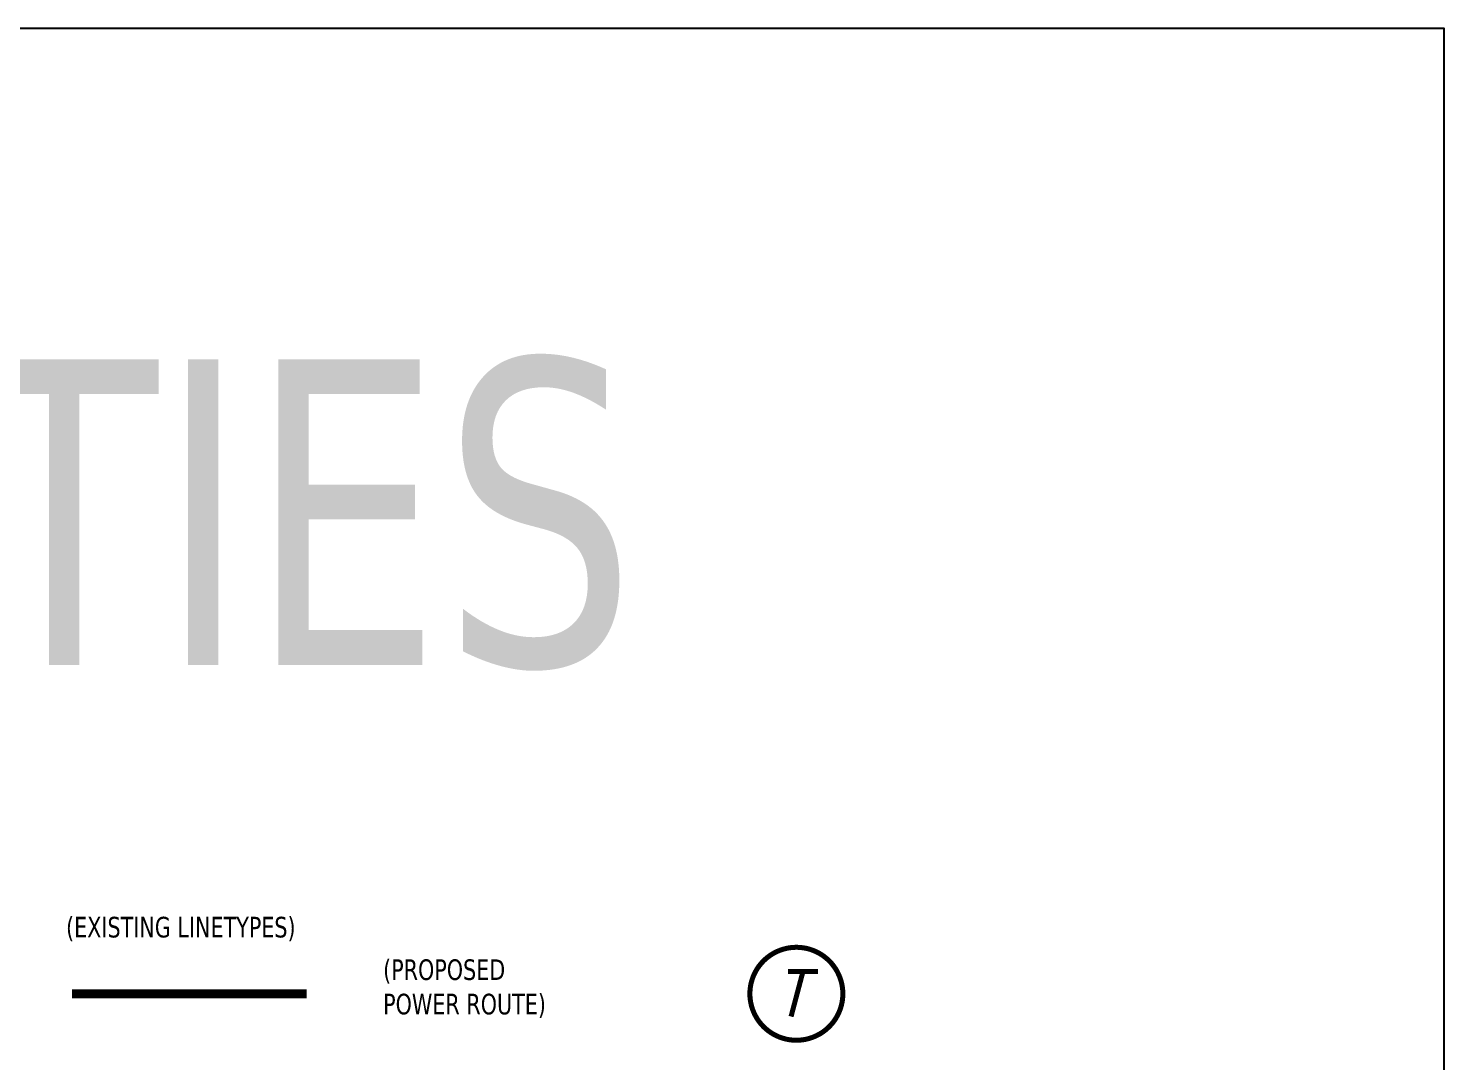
# Model space of a CAD drawing. Header units: inches. Extents: x -12627 to 89034, y -36671 to 6536.
# Drawn here: x 3887.2 to 4350.4, y 1710.7 to 2048.8 of the extents above; entities that cross this region are included whole.
import ezdxf

# ---------------------------------------------------------------- set-up
doc = ezdxf.new("R2010")
doc.units = ezdxf.units.IN
doc.header["$MEASUREMENT"] = 0
doc.set_wipeout_variables(frame=1)
doc.layers.add('21 (E) Telco', color=30, linetype='TELCO', true_color=0xff7f00)
doc.layers.add('Text', color=7, linetype='Continuous')
doc.styles.add('CC (P)', font='tahoma.ttf', dxfattribs={"width": 0.85, "height": 0.0625})
doc.styles.get("Standard").update_dxf_attribs({"font": 'arial.ttf'})
doc.linetypes.add('TELCO', pattern='A,0.5,-0.03,["T",Standard,S=0.07,R=0,X=0.01,Y=-0.03],-0.1,0.3', length=0.93)

# ---------------------------------------------------------------- blocks, each defined once
blk = doc.blocks.new('MANHOLE - TELCO')
blk.add_wipeout([(-0.0926, -0.0003), (-0.0926, -0.0009), (-0.0926, -0.0014), (-0.0926, -0.002), (-0.0926, -0.0026), (-0.0925, -0.0031), (-0.0925, -0.0037), (-0.0925, -0.0043), (-0.0925, -0.0048), (-0.0924, -0.0054), (-0.0924, -0.006), (-0.0924, -0.0065), (-0.0923, -0.0071), (-0.0923, -0.0077), (-0.0922, -0.0082), (-0.0922, -0.0088), (-0.0921, -0.0094), (-0.0921, -0.0099), (-0.092, -0.0105), (-0.0919, -0.0111), (-0.0919, -0.0116), (-0.0918, -0.0122), (-0.0917, -0.0127), (-0.0916, -0.0133), (-0.0916, -0.0139), (-0.0915, -0.0144), (-0.0914, -0.015), (-0.0913, -0.0156), (-0.0912, -0.0161), (-0.0911, -0.0167), (-0.091, -0.0172), (-0.0909, -0.0178), (-0.0908, -0.0183), (-0.0907, -0.0189), (-0.0905, -0.0195), (-0.0904, -0.02), (-0.0903, -0.0206), (-0.0902, -0.0211), (-0.09, -0.0217), (-0.0899, -0.0222), (-0.0898, -0.0228), (-0.0896, -0.0233), (-0.0895, -0.0239), (-0.0893, -0.0244), (-0.0892, -0.025), (-0.089, -0.0255), (-0.0889, -0.0261), (-0.0887, -0.0266), (-0.0885, -0.0272), (-0.0884, -0.0277), (-0.0882, -0.0282), (-0.088, -0.0288), (-0.0878, -0.0293), (-0.0877, -0.0299), (-0.0875, -0.0304), (-0.0873, -0.0309), (-0.0871, -0.0315), (-0.0869, -0.032), (-0.0867, -0.0325), (-0.0865, -0.0331), (-0.0863, -0.0336), (-0.0861, -0.0341), (-0.0859, -0.0346), (-0.0857, -0.0352), (-0.0854, -0.0357), (-0.0852, -0.0362), (-0.085, -0.0367), (-0.0848, -0.0373), (-0.0845, -0.0378), (-0.0843, -0.0383), (-0.0841, -0.0388), (-0.0838, -0.0393), (-0.0836, -0.0398), (-0.0833, -0.0404), (-0.0831, -0.0409), (-0.0828, -0.0414), (-0.0826, -0.0419), (-0.0823, -0.0424), (-0.0821, -0.0429), (-0.0818, -0.0434), (-0.0815, -0.0439), (-0.0813, -0.0444), (-0.081, -0.0449), (-0.0807, -0.0454), (-0.0804, -0.0459), (-0.0801, -0.0464), (-0.0799, -0.0469), (-0.0796, -0.0474), (-0.0793, -0.0479), (-0.079, -0.0483), (-0.0787, -0.0488), (-0.0784, -0.0493), (-0.0781, -0.0498), (-0.0778, -0.0503), (-0.0775, -0.0507), (-0.0772, -0.0512), (-0.0768, -0.0517), (-0.0765, -0.0522), (-0.0762, -0.0526), (-0.0759, -0.0531), (-0.0755, -0.0536), (-0.0752, -0.054), (-0.0749, -0.0545), (-0.0745, -0.0549), (-0.0742, -0.0554), (-0.0739, -0.0558), (-0.0735, -0.0563), (-0.0732, -0.0567), (-0.0728, -0.0572), (-0.0725, -0.0576), (-0.0721, -0.0581), (-0.0718, -0.0585), (-0.0714, -0.059), (-0.071, -0.0594), (-0.0707, -0.0598), (-0.0703, -0.0603), (-0.0699, -0.0607), (-0.0696, -0.0611), (-0.0692, -0.0616), (-0.0688, -0.062), (-0.0684, -0.0624), (-0.068, -0.0628), (-0.0677, -0.0632), (-0.0673, -0.0636), (-0.0669, -0.0641), (-0.0665, -0.0645), (-0.0661, -0.0649), (-0.0657, -0.0653), (-0.0653, -0.0657), (-0.0649, -0.0661), (-0.0645, -0.0665), (-0.0641, -0.0669), (-0.0636, -0.0673), (-0.0632, -0.0677), (-0.0628, -0.068), (-0.0624, -0.0684), (-0.062, -0.0688), (-0.0616, -0.0692), (-0.0611, -0.0696), (-0.0607, -0.0699), (-0.0603, -0.0703), (-0.0598, -0.0707), (-0.0594, -0.071), (-0.059, -0.0714), (-0.0585, -0.0718), (-0.0581, -0.0721), (-0.0576, -0.0725), (-0.0572, -0.0728), (-0.0567, -0.0732), (-0.0563, -0.0735), (-0.0558, -0.0739), (-0.0554, -0.0742), (-0.0549, -0.0745), (-0.0545, -0.0749), (-0.054, -0.0752), (-0.0536, -0.0755), (-0.0531, -0.0759), (-0.0526, -0.0762), (-0.0522, -0.0765), (-0.0517, -0.0768), (-0.0512, -0.0772), (-0.0507, -0.0775), (-0.0503, -0.0778), (-0.0498, -0.0781), (-0.0493, -0.0784), (-0.0488, -0.0787), (-0.0483, -0.079), (-0.0479, -0.0793), (-0.0474, -0.0796), (-0.0469, -0.0799), (-0.0464, -0.0801), (-0.0459, -0.0804), (-0.0454, -0.0807), (-0.0449, -0.081), (-0.0444, -0.0813), (-0.0439, -0.0815), (-0.0434, -0.0818), (-0.0429, -0.0821), (-0.0424, -0.0823), (-0.0419, -0.0826), (-0.0414, -0.0828), (-0.0409, -0.0831), (-0.0404, -0.0833), (-0.0398, -0.0836), (-0.0393, -0.0838), (-0.0388, -0.0841), (-0.0383, -0.0843), (-0.0378, -0.0845), (-0.0373, -0.0848), (-0.0367, -0.085), (-0.0362, -0.0852), (-0.0357, -0.0854), (-0.0352, -0.0857), (-0.0346, -0.0859), (-0.0341, -0.0861), (-0.0336, -0.0863), (-0.0331, -0.0865), (-0.0325, -0.0867), (-0.032, -0.0869), (-0.0315, -0.0871), (-0.0309, -0.0873), (-0.0304, -0.0875), (-0.0299, -0.0877), (-0.0293, -0.0878), (-0.0288, -0.088), (-0.0282, -0.0882), (-0.0277, -0.0884), (-0.0272, -0.0885), (-0.0266, -0.0887), (-0.0261, -0.0889), (-0.0255, -0.089), (-0.025, -0.0892), (-0.0244, -0.0893), (-0.0239, -0.0895), (-0.0233, -0.0896), (-0.0228, -0.0898), (-0.0222, -0.0899), (-0.0217, -0.09), (-0.0211, -0.0902), (-0.0206, -0.0903), (-0.02, -0.0904), (-0.0195, -0.0905), (-0.0189, -0.0907), (-0.0183, -0.0908), (-0.0178, -0.0909), (-0.0172, -0.091), (-0.0167, -0.0911), (-0.0161, -0.0912), (-0.0156, -0.0913), (-0.015, -0.0914), (-0.0144, -0.0915), (-0.0139, -0.0916), (-0.0133, -0.0916), (-0.0127, -0.0917), (-0.0122, -0.0918), (-0.0116, -0.0919), (-0.0111, -0.0919), (-0.0105, -0.092), (-0.0099, -0.0921), (-0.0094, -0.0921), (-0.0088, -0.0922), (-0.0082, -0.0922), (-0.0077, -0.0923), (-0.0071, -0.0923), (-0.0065, -0.0924), (-0.006, -0.0924), (-0.0054, -0.0924), (-0.0048, -0.0925), (-0.0043, -0.0925), (-0.0037, -0.0925), (-0.0031, -0.0925), (-0.0026, -0.0926), (-0.002, -0.0926), (-0.0014, -0.0926), (-0.0009, -0.0926), (-0.0003, -0.0926), (0.0003, -0.0926), (0.0009, -0.0926), (0.0014, -0.0926), (0.002, -0.0926), (0.0026, -0.0926), (0.0031, -0.0925), (0.0037, -0.0925), (0.0043, -0.0925), (0.0048, -0.0925), (0.0054, -0.0924), (0.006, -0.0924), (0.0065, -0.0924), (0.0071, -0.0923), (0.0077, -0.0923), (0.0082, -0.0922), (0.0088, -0.0922), (0.0094, -0.0921), (0.0099, -0.0921), (0.0105, -0.092), (0.0111, -0.0919), (0.0116, -0.0919), (0.0122, -0.0918), (0.0127, -0.0917), (0.0133, -0.0916), (0.0139, -0.0916), (0.0144, -0.0915), (0.015, -0.0914), (0.0156, -0.0913), (0.0161, -0.0912), (0.0167, -0.0911), (0.0172, -0.091), (0.0178, -0.0909), (0.0183, -0.0908), (0.0189, -0.0907), (0.0195, -0.0905), (0.02, -0.0904), (0.0206, -0.0903), (0.0211, -0.0902), (0.0217, -0.09), (0.0222, -0.0899), (0.0228, -0.0898), (0.0233, -0.0896), (0.0239, -0.0895), (0.0244, -0.0893), (0.025, -0.0892), (0.0255, -0.089), (0.0261, -0.0889), (0.0266, -0.0887), (0.0272, -0.0885), (0.0277, -0.0884), (0.0282, -0.0882), (0.0288, -0.088), (0.0293, -0.0878), (0.0299, -0.0877), (0.0304, -0.0875), (0.0309, -0.0873), (0.0315, -0.0871), (0.032, -0.0869), (0.0325, -0.0867), (0.0331, -0.0865), (0.0336, -0.0863), (0.0341, -0.0861), (0.0346, -0.0859), (0.0352, -0.0857), (0.0357, -0.0854), (0.0362, -0.0852), (0.0367, -0.085), (0.0373, -0.0848), (0.0378, -0.0845), (0.0383, -0.0843), (0.0388, -0.0841), (0.0393, -0.0838), (0.0398, -0.0836), (0.0404, -0.0833), (0.0409, -0.0831), (0.0414, -0.0828), (0.0419, -0.0826), (0.0424, -0.0823), (0.0429, -0.0821), (0.0434, -0.0818), (0.0439, -0.0815), (0.0444, -0.0813), (0.0449, -0.081), (0.0454, -0.0807), (0.0459, -0.0804), (0.0464, -0.0801), (0.0469, -0.0799), (0.0474, -0.0796), (0.0479, -0.0793), (0.0483, -0.079), (0.0488, -0.0787), (0.0493, -0.0784), (0.0498, -0.0781), (0.0503, -0.0778), (0.0507, -0.0775), (0.0512, -0.0772), (0.0517, -0.0768), (0.0522, -0.0765), (0.0526, -0.0762), (0.0531, -0.0759), (0.0536, -0.0755), (0.054, -0.0752), (0.0545, -0.0749), (0.0549, -0.0745), (0.0554, -0.0742), (0.0558, -0.0739), (0.0563, -0.0735), (0.0567, -0.0732), (0.0572, -0.0728), (0.0576, -0.0725), (0.0581, -0.0721), (0.0585, -0.0718), (0.059, -0.0714), (0.0594, -0.071), (0.0598, -0.0707), (0.0603, -0.0703), (0.0607, -0.0699), (0.0611, -0.0696), (0.0616, -0.0692), (0.062, -0.0688), (0.0624, -0.0684), (0.0628, -0.068), (0.0632, -0.0677), (0.0636, -0.0673), (0.0641, -0.0669), (0.0645, -0.0665), (0.0649, -0.0661), (0.0653, -0.0657), (0.0657, -0.0653), (0.0661, -0.0649), (0.0665, -0.0645), (0.0669, -0.0641), (0.0673, -0.0636), (0.0677, -0.0632), (0.068, -0.0628), (0.0684, -0.0624), (0.0688, -0.062), (0.0692, -0.0616), (0.0696, -0.0611), (0.0699, -0.0607), (0.0703, -0.0603), (0.0707, -0.0598), (0.071, -0.0594), (0.0714, -0.059), (0.0718, -0.0585), (0.0721, -0.0581), (0.0725, -0.0576), (0.0728, -0.0572), (0.0732, -0.0567), (0.0735, -0.0563), (0.0739, -0.0558), (0.0742, -0.0554), (0.0745, -0.0549), (0.0749, -0.0545), (0.0752, -0.054), (0.0755, -0.0536), (0.0759, -0.0531), (0.0762, -0.0526), (0.0765, -0.0522), (0.0768, -0.0517), (0.0772, -0.0512), (0.0775, -0.0507), (0.0778, -0.0503), (0.0781, -0.0498), (0.0784, -0.0493), (0.0787, -0.0488), (0.079, -0.0483), (0.0793, -0.0479), (0.0796, -0.0474), (0.0799, -0.0469), (0.0801, -0.0464), (0.0804, -0.0459), (0.0807, -0.0454), (0.081, -0.0449), (0.0813, -0.0444), (0.0815, -0.0439), (0.0818, -0.0434), (0.0821, -0.0429), (0.0823, -0.0424), (0.0826, -0.0419), (0.0828, -0.0414), (0.0831, -0.0409), (0.0833, -0.0404), (0.0836, -0.0398), (0.0838, -0.0393), (0.0841, -0.0388), (0.0843, -0.0383), (0.0845, -0.0378), (0.0848, -0.0373), (0.085, -0.0367), (0.0852, -0.0362), (0.0854, -0.0357), (0.0857, -0.0352), (0.0859, -0.0346), (0.0861, -0.0341), (0.0863, -0.0336), (0.0865, -0.0331), (0.0867, -0.0325), (0.0869, -0.032), (0.0871, -0.0315), (0.0873, -0.0309), (0.0875, -0.0304), (0.0877, -0.0299), (0.0878, -0.0293), (0.088, -0.0288), (0.0882, -0.0282), (0.0884, -0.0277), (0.0885, -0.0272), (0.0887, -0.0266), (0.0889, -0.0261), (0.089, -0.0255), (0.0892, -0.025), (0.0893, -0.0244), (0.0895, -0.0239), (0.0896, -0.0233), (0.0898, -0.0228), (0.0899, -0.0222), (0.09, -0.0217), (0.0902, -0.0211), (0.0903, -0.0206), (0.0904, -0.02), (0.0905, -0.0195), (0.0907, -0.0189), (0.0908, -0.0183), (0.0909, -0.0178), (0.091, -0.0172), (0.0911, -0.0167), (0.0912, -0.0161), (0.0913, -0.0156), (0.0914, -0.015), (0.0915, -0.0144), (0.0916, -0.0139), (0.0916, -0.0133), (0.0917, -0.0127), (0.0918, -0.0122), (0.0919, -0.0116), (0.0919, -0.0111), (0.092, -0.0105), (0.0921, -0.0099), (0.0921, -0.0094), (0.0922, -0.0088), (0.0922, -0.0082), (0.0923, -0.0077), (0.0923, -0.0071), (0.0924, -0.0065), (0.0924, -0.006), (0.0924, -0.0054), (0.0925, -0.0048), (0.0925, -0.0043), (0.0925, -0.0037), (0.0925, -0.0031), (0.0926, -0.0026), (0.0926, -0.002), (0.0926, -0.0014), (0.0926, -0.0009), (0.0926, -0.0003), (0.0926, 0.0003), (0.0926, 0.0009), (0.0926, 0.0014), (0.0926, 0.002), (0.0926, 0.0026), (0.0925, 0.0031), (0.0925, 0.0037), (0.0925, 0.0043), (0.0925, 0.0048), (0.0924, 0.0054), (0.0924, 0.006), (0.0924, 0.0065), (0.0923, 0.0071), (0.0923, 0.0077), (0.0922, 0.0082), (0.0922, 0.0088), (0.0921, 0.0094), (0.0921, 0.0099), (0.092, 0.0105), (0.0919, 0.0111), (0.0919, 0.0116), (0.0918, 0.0122), (0.0917, 0.0127), (0.0916, 0.0133), (0.0916, 0.0139), (0.0915, 0.0144), (0.0914, 0.015), (0.0913, 0.0156), (0.0912, 0.0161), (0.0911, 0.0167), (0.091, 0.0172), (0.0909, 0.0178), (0.0908, 0.0183), (0.0907, 0.0189), (0.0905, 0.0195), (0.0904, 0.02), (0.0903, 0.0206), (0.0902, 0.0211), (0.09, 0.0217), (0.0899, 0.0222), (0.0898, 0.0228), (0.0896, 0.0233), (0.0895, 0.0239), (0.0893, 0.0244), (0.0892, 0.025), (0.089, 0.0255), (0.0889, 0.0261), (0.0887, 0.0266), (0.0885, 0.0272), (0.0884, 0.0277), (0.0882, 0.0282), (0.088, 0.0288), (0.0878, 0.0293), (0.0877, 0.0299), (0.0875, 0.0304), (0.0873, 0.0309), (0.0871, 0.0315), (0.0869, 0.032), (0.0867, 0.0325), (0.0865, 0.0331), (0.0863, 0.0336), (0.0861, 0.0341), (0.0859, 0.0346), (0.0857, 0.0352), (0.0854, 0.0357), (0.0852, 0.0362), (0.085, 0.0367), (0.0848, 0.0373), (0.0845, 0.0378), (0.0843, 0.0383), (0.0841, 0.0388), (0.0838, 0.0393), (0.0836, 0.0398), (0.0833, 0.0404), (0.0831, 0.0409), (0.0828, 0.0414), (0.0826, 0.0419), (0.0823, 0.0424), (0.0821, 0.0429), (0.0818, 0.0434), (0.0815, 0.0439), (0.0813, 0.0444), (0.081, 0.0449), (0.0807, 0.0454), (0.0804, 0.0459), (0.0801, 0.0464), (0.0799, 0.0469), (0.0796, 0.0474), (0.0793, 0.0479), (0.079, 0.0483), (0.0787, 0.0488), (0.0784, 0.0493), (0.0781, 0.0498), (0.0778, 0.0503), (0.0775, 0.0507), (0.0772, 0.0512), (0.0768, 0.0517), (0.0765, 0.0522), (0.0762, 0.0526), (0.0759, 0.0531), (0.0755, 0.0536), (0.0752, 0.054), (0.0749, 0.0545), (0.0745, 0.0549), (0.0742, 0.0554), (0.0739, 0.0558), (0.0735, 0.0563), (0.0732, 0.0567), (0.0728, 0.0572), (0.0725, 0.0576), (0.0721, 0.0581), (0.0718, 0.0585), (0.0714, 0.059), (0.071, 0.0594), (0.0707, 0.0598), (0.0703, 0.0603), (0.0699, 0.0607), (0.0696, 0.0611), (0.0692, 0.0616), (0.0688, 0.062), (0.0684, 0.0624), (0.068, 0.0628), (0.0677, 0.0632), (0.0673, 0.0636), (0.0669, 0.0641), (0.0665, 0.0645), (0.0661, 0.0649), (0.0657, 0.0653), (0.0653, 0.0657), (0.0649, 0.0661), (0.0645, 0.0665), (0.0641, 0.0669), (0.0636, 0.0673), (0.0632, 0.0677), (0.0628, 0.068), (0.0624, 0.0684), (0.062, 0.0688), (0.0616, 0.0692), (0.0611, 0.0696), (0.0607, 0.0699), (0.0603, 0.0703), (0.0598, 0.0707), (0.0594, 0.071), (0.059, 0.0714), (0.0585, 0.0718), (0.0581, 0.0721), (0.0576, 0.0725), (0.0572, 0.0728), (0.0567, 0.0732), (0.0563, 0.0735), (0.0558, 0.0739), (0.0554, 0.0742), (0.0549, 0.0745), (0.0545, 0.0749), (0.054, 0.0752), (0.0536, 0.0755), (0.0531, 0.0759), (0.0526, 0.0762), (0.0522, 0.0765), (0.0517, 0.0768), (0.0512, 0.0772), (0.0507, 0.0775), (0.0503, 0.0778), (0.0498, 0.0781), (0.0493, 0.0784), (0.0488, 0.0787), (0.0483, 0.079), (0.0479, 0.0793), (0.0474, 0.0796), (0.0469, 0.0799), (0.0464, 0.0801), (0.0459, 0.0804), (0.0454, 0.0807), (0.0449, 0.081), (0.0444, 0.0813), (0.0439, 0.0815), (0.0434, 0.0818), (0.0429, 0.0821), (0.0424, 0.0823), (0.0419, 0.0826), (0.0414, 0.0828), (0.0409, 0.0831), (0.0404, 0.0833), (0.0398, 0.0836), (0.0393, 0.0838), (0.0388, 0.0841), (0.0383, 0.0843), (0.0378, 0.0845), (0.0373, 0.0848), (0.0367, 0.085), (0.0362, 0.0852), (0.0357, 0.0854), (0.0352, 0.0857), (0.0346, 0.0859), (0.0341, 0.0861), (0.0336, 0.0863), (0.0331, 0.0865), (0.0325, 0.0867), (0.032, 0.0869), (0.0315, 0.0871), (0.0309, 0.0873), (0.0304, 0.0875), (0.0299, 0.0877), (0.0293, 0.0878), (0.0288, 0.088), (0.0282, 0.0882), (0.0277, 0.0884), (0.0272, 0.0885), (0.0266, 0.0887), (0.0261, 0.0889), (0.0255, 0.089), (0.025, 0.0892), (0.0244, 0.0893), (0.0239, 0.0895), (0.0233, 0.0896), (0.0228, 0.0898), (0.0222, 0.0899), (0.0217, 0.09), (0.0211, 0.0902), (0.0206, 0.0903), (0.02, 0.0904), (0.0195, 0.0905), (0.0189, 0.0907), (0.0183, 0.0908), (0.0178, 0.0909), (0.0172, 0.091), (0.0167, 0.0911), (0.0161, 0.0912), (0.0156, 0.0913), (0.015, 0.0914), (0.0144, 0.0915), (0.0139, 0.0916), (0.0133, 0.0916), (0.0127, 0.0917), (0.0122, 0.0918), (0.0116, 0.0919), (0.0111, 0.0919), (0.0105, 0.092), (0.0099, 0.0921), (0.0094, 0.0921), (0.0088, 0.0922), (0.0082, 0.0922), (0.0077, 0.0923), (0.0071, 0.0923), (0.0065, 0.0924), (0.006, 0.0924), (0.0054, 0.0924), (0.0048, 0.0925), (0.0043, 0.0925), (0.0037, 0.0925), (0.0031, 0.0925), (0.0026, 0.0926), (0.002, 0.0926), (0.0014, 0.0926), (0.0009, 0.0926), (0.0003, 0.0926), (-0.0003, 0.0926), (-0.0009, 0.0926), (-0.0014, 0.0926), (-0.002, 0.0926), (-0.0026, 0.0926), (-0.0031, 0.0925), (-0.0037, 0.0925), (-0.0043, 0.0925), (-0.0048, 0.0925), (-0.0054, 0.0924), (-0.006, 0.0924), (-0.0065, 0.0924), (-0.0071, 0.0923), (-0.0077, 0.0923), (-0.0082, 0.0922), (-0.0088, 0.0922), (-0.0094, 0.0921), (-0.0099, 0.0921), (-0.0105, 0.092), (-0.0111, 0.0919), (-0.0116, 0.0919), (-0.0122, 0.0918), (-0.0127, 0.0917), (-0.0133, 0.0916), (-0.0139, 0.0916), (-0.0144, 0.0915), (-0.015, 0.0914), (-0.0156, 0.0913), (-0.0161, 0.0912), (-0.0167, 0.0911), (-0.0172, 0.091), (-0.0178, 0.0909), (-0.0183, 0.0908), (-0.0189, 0.0907), (-0.0195, 0.0905), (-0.02, 0.0904), (-0.0206, 0.0903), (-0.0211, 0.0902), (-0.0217, 0.09), (-0.0222, 0.0899), (-0.0228, 0.0898), (-0.0233, 0.0896), (-0.0239, 0.0895), (-0.0244, 0.0893), (-0.025, 0.0892), (-0.0255, 0.089), (-0.0261, 0.0889), (-0.0266, 0.0887), (-0.0272, 0.0885), (-0.0277, 0.0884), (-0.0282, 0.0882), (-0.0288, 0.088), (-0.0293, 0.0878), (-0.0299, 0.0877), (-0.0304, 0.0875), (-0.0309, 0.0873), (-0.0315, 0.0871), (-0.032, 0.0869), (-0.0325, 0.0867), (-0.0331, 0.0865), (-0.0336, 0.0863), (-0.0341, 0.0861), (-0.0346, 0.0859), (-0.0352, 0.0857), (-0.0357, 0.0854), (-0.0362, 0.0852), (-0.0367, 0.085), (-0.0373, 0.0848), (-0.0378, 0.0845), (-0.0383, 0.0843), (-0.0388, 0.0841), (-0.0393, 0.0838), (-0.0398, 0.0836), (-0.0404, 0.0833), (-0.0409, 0.0831), (-0.0414, 0.0828), (-0.0419, 0.0826), (-0.0424, 0.0823), (-0.0429, 0.0821), (-0.0434, 0.0818), (-0.0439, 0.0815), (-0.0444, 0.0813), (-0.0449, 0.081), (-0.0454, 0.0807), (-0.0459, 0.0804), (-0.0464, 0.0801), (-0.0469, 0.0799), (-0.0474, 0.0796), (-0.0479, 0.0793), (-0.0483, 0.079), (-0.0488, 0.0787), (-0.0493, 0.0784), (-0.0498, 0.0781), (-0.0503, 0.0778), (-0.0507, 0.0775), (-0.0512, 0.0772), (-0.0517, 0.0768), (-0.0522, 0.0765), (-0.0526, 0.0762), (-0.0531, 0.0759), (-0.0536, 0.0755), (-0.054, 0.0752), (-0.0545, 0.0749), (-0.0549, 0.0745), (-0.0554, 0.0742), (-0.0558, 0.0739), (-0.0563, 0.0735), (-0.0567, 0.0732), (-0.0572, 0.0728), (-0.0576, 0.0725), (-0.0581, 0.0721), (-0.0585, 0.0718), (-0.059, 0.0714), (-0.0594, 0.071), (-0.0598, 0.0707), (-0.0603, 0.0703), (-0.0607, 0.0699), (-0.0611, 0.0696), (-0.0616, 0.0692), (-0.062, 0.0688), (-0.0624, 0.0684), (-0.0628, 0.068), (-0.0632, 0.0677), (-0.0636, 0.0673), (-0.0641, 0.0669), (-0.0645, 0.0665), (-0.0649, 0.0661), (-0.0653, 0.0657), (-0.0657, 0.0653), (-0.0661, 0.0649), (-0.0665, 0.0645), (-0.0669, 0.0641), (-0.0673, 0.0636), (-0.0677, 0.0632), (-0.068, 0.0628), (-0.0684, 0.0624), (-0.0688, 0.062), (-0.0692, 0.0616), (-0.0696, 0.0611), (-0.0699, 0.0607), (-0.0703, 0.0603), (-0.0707, 0.0598), (-0.071, 0.0594), (-0.0714, 0.059), (-0.0718, 0.0585), (-0.0721, 0.0581), (-0.0725, 0.0576), (-0.0728, 0.0572), (-0.0732, 0.0567), (-0.0735, 0.0563), (-0.0739, 0.0558), (-0.0742, 0.0554), (-0.0745, 0.0549), (-0.0749, 0.0545), (-0.0752, 0.054), (-0.0755, 0.0536), (-0.0759, 0.0531), (-0.0762, 0.0526), (-0.0765, 0.0522), (-0.0768, 0.0517), (-0.0772, 0.0512), (-0.0775, 0.0507), (-0.0778, 0.0503), (-0.0781, 0.0498), (-0.0784, 0.0493), (-0.0787, 0.0488), (-0.079, 0.0483), (-0.0793, 0.0479), (-0.0796, 0.0474), (-0.0799, 0.0469), (-0.0801, 0.0464), (-0.0804, 0.0459), (-0.0807, 0.0454), (-0.081, 0.0449), (-0.0813, 0.0444), (-0.0815, 0.0439), (-0.0818, 0.0434), (-0.0821, 0.0429), (-0.0823, 0.0424), (-0.0826, 0.0419), (-0.0828, 0.0414), (-0.0831, 0.0409), (-0.0833, 0.0404), (-0.0836, 0.0398), (-0.0838, 0.0393), (-0.0841, 0.0388), (-0.0843, 0.0383), (-0.0845, 0.0378), (-0.0848, 0.0373), (-0.085, 0.0367), (-0.0852, 0.0362), (-0.0854, 0.0357), (-0.0857, 0.0352), (-0.0859, 0.0346), (-0.0861, 0.0341), (-0.0863, 0.0336), (-0.0865, 0.0331), (-0.0867, 0.0325), (-0.0869, 0.032), (-0.0871, 0.0315), (-0.0873, 0.0309), (-0.0875, 0.0304), (-0.0877, 0.0299), (-0.0878, 0.0293), (-0.088, 0.0288), (-0.0882, 0.0282), (-0.0884, 0.0277), (-0.0885, 0.0272), (-0.0887, 0.0266), (-0.0889, 0.0261), (-0.089, 0.0255), (-0.0892, 0.025), (-0.0893, 0.0244), (-0.0895, 0.0239), (-0.0896, 0.0233), (-0.0898, 0.0228), (-0.0899, 0.0222), (-0.09, 0.0217), (-0.0902, 0.0211), (-0.0903, 0.0206), (-0.0904, 0.02), (-0.0905, 0.0195), (-0.0907, 0.0189), (-0.0908, 0.0183), (-0.0909, 0.0178), (-0.091, 0.0172), (-0.0911, 0.0167), (-0.0912, 0.0161), (-0.0913, 0.0156), (-0.0914, 0.015), (-0.0915, 0.0144), (-0.0916, 0.0139), (-0.0916, 0.0133), (-0.0917, 0.0127), (-0.0918, 0.0122), (-0.0919, 0.0116), (-0.0919, 0.0111), (-0.092, 0.0105), (-0.0921, 0.0099), (-0.0921, 0.0094), (-0.0922, 0.0088), (-0.0922, 0.0082), (-0.0923, 0.0077), (-0.0923, 0.0071), (-0.0924, 0.0065), (-0.0924, 0.006), (-0.0924, 0.0054), (-0.0925, 0.0048), (-0.0925, 0.0043), (-0.0925, 0.0037), (-0.0925, 0.0031), (-0.0926, 0.0026), (-0.0926, 0.002), (-0.0926, 0.0014), (-0.0926, 0.0009), (-0.0926, 0.0003)])
at = {"const_width": 0.01}
blk.add_lwpolyline([(-0.0926, -0.0003), (-0.0926, -0.0009), (-0.0926, -0.0014), (-0.0926, -0.002), (-0.0926, -0.0026), (-0.0925, -0.0031), (-0.0925, -0.0037), (-0.0925, -0.0043), (-0.0925, -0.0048), (-0.0924, -0.0054), (-0.0924, -0.006), (-0.0924, -0.0065), (-0.0923, -0.0071), (-0.0923, -0.0077), (-0.0922, -0.0082), (-0.0922, -0.0088), (-0.0921, -0.0094), (-0.0921, -0.0099), (-0.092, -0.0105), (-0.0919, -0.0111), (-0.0919, -0.0116), (-0.0918, -0.0122), (-0.0917, -0.0127), (-0.0916, -0.0133), (-0.0916, -0.0139), (-0.0915, -0.0144), (-0.0914, -0.015), (-0.0913, -0.0156), (-0.0912, -0.0161), (-0.0911, -0.0167), (-0.091, -0.0172), (-0.0909, -0.0178), (-0.0908, -0.0183), (-0.0907, -0.0189), (-0.0905, -0.0195), (-0.0904, -0.02), (-0.0903, -0.0206), (-0.0902, -0.0211), (-0.09, -0.0217), (-0.0899, -0.0222), (-0.0898, -0.0228), (-0.0896, -0.0233), (-0.0895, -0.0239), (-0.0893, -0.0244), (-0.0892, -0.025), (-0.089, -0.0255), (-0.0889, -0.0261), (-0.0887, -0.0266), (-0.0885, -0.0272), (-0.0884, -0.0277), (-0.0882, -0.0282), (-0.088, -0.0288), (-0.0878, -0.0293), (-0.0877, -0.0299), (-0.0875, -0.0304), (-0.0873, -0.0309), (-0.0871, -0.0315), (-0.0869, -0.032), (-0.0867, -0.0325), (-0.0865, -0.0331), (-0.0863, -0.0336), (-0.0861, -0.0341), (-0.0859, -0.0346), (-0.0857, -0.0352), (-0.0854, -0.0357), (-0.0852, -0.0362), (-0.085, -0.0367), (-0.0848, -0.0373), (-0.0845, -0.0378), (-0.0843, -0.0383), (-0.0841, -0.0388), (-0.0838, -0.0393), (-0.0836, -0.0398), (-0.0833, -0.0404), (-0.0831, -0.0409), (-0.0828, -0.0414), (-0.0826, -0.0419), (-0.0823, -0.0424), (-0.0821, -0.0429), (-0.0818, -0.0434), (-0.0815, -0.0439), (-0.0813, -0.0444), (-0.081, -0.0449), (-0.0807, -0.0454), (-0.0804, -0.0459), (-0.0801, -0.0464), (-0.0799, -0.0469), (-0.0796, -0.0474), (-0.0793, -0.0479), (-0.079, -0.0483), (-0.0787, -0.0488), (-0.0784, -0.0493), (-0.0781, -0.0498), (-0.0778, -0.0503), (-0.0775, -0.0507), (-0.0772, -0.0512), (-0.0768, -0.0517), (-0.0765, -0.0522), (-0.0762, -0.0526), (-0.0759, -0.0531), (-0.0755, -0.0536), (-0.0752, -0.054), (-0.0749, -0.0545), (-0.0745, -0.0549), (-0.0742, -0.0554), (-0.0739, -0.0558), (-0.0735, -0.0563), (-0.0732, -0.0567), (-0.0728, -0.0572), (-0.0725, -0.0576), (-0.0721, -0.0581), (-0.0718, -0.0585), (-0.0714, -0.059), (-0.071, -0.0594), (-0.0707, -0.0598), (-0.0703, -0.0603), (-0.0699, -0.0607), (-0.0696, -0.0611), (-0.0692, -0.0616), (-0.0688, -0.062), (-0.0684, -0.0624), (-0.068, -0.0628), (-0.0677, -0.0632), (-0.0673, -0.0636), (-0.0669, -0.0641), (-0.0665, -0.0645), (-0.0661, -0.0649), (-0.0657, -0.0653), (-0.0653, -0.0657), (-0.0649, -0.0661), (-0.0645, -0.0665), (-0.0641, -0.0669), (-0.0636, -0.0673), (-0.0632, -0.0677), (-0.0628, -0.068), (-0.0624, -0.0684), (-0.062, -0.0688), (-0.0616, -0.0692), (-0.0611, -0.0696), (-0.0607, -0.0699), (-0.0603, -0.0703), (-0.0598, -0.0707), (-0.0594, -0.071), (-0.059, -0.0714), (-0.0585, -0.0718), (-0.0581, -0.0721), (-0.0576, -0.0725), (-0.0572, -0.0728), (-0.0567, -0.0732), (-0.0563, -0.0735), (-0.0558, -0.0739), (-0.0554, -0.0742), (-0.0549, -0.0745), (-0.0545, -0.0749), (-0.054, -0.0752), (-0.0536, -0.0755), (-0.0531, -0.0759), (-0.0526, -0.0762), (-0.0522, -0.0765), (-0.0517, -0.0768), (-0.0512, -0.0772), (-0.0507, -0.0775), (-0.0503, -0.0778), (-0.0498, -0.0781), (-0.0493, -0.0784), (-0.0488, -0.0787), (-0.0483, -0.079), (-0.0479, -0.0793), (-0.0474, -0.0796), (-0.0469, -0.0799), (-0.0464, -0.0801), (-0.0459, -0.0804), (-0.0454, -0.0807), (-0.0449, -0.081), (-0.0444, -0.0813), (-0.0439, -0.0815), (-0.0434, -0.0818), (-0.0429, -0.0821), (-0.0424, -0.0823), (-0.0419, -0.0826), (-0.0414, -0.0828), (-0.0409, -0.0831), (-0.0404, -0.0833), (-0.0398, -0.0836), (-0.0393, -0.0838), (-0.0388, -0.0841), (-0.0383, -0.0843), (-0.0378, -0.0845), (-0.0373, -0.0848), (-0.0367, -0.085), (-0.0362, -0.0852), (-0.0357, -0.0854), (-0.0352, -0.0857), (-0.0346, -0.0859), (-0.0341, -0.0861), (-0.0336, -0.0863), (-0.0331, -0.0865), (-0.0325, -0.0867), (-0.032, -0.0869), (-0.0315, -0.0871), (-0.0309, -0.0873), (-0.0304, -0.0875), (-0.0299, -0.0877), (-0.0293, -0.0878), (-0.0288, -0.088), (-0.0282, -0.0882), (-0.0277, -0.0884), (-0.0272, -0.0885), (-0.0266, -0.0887), (-0.0261, -0.0889), (-0.0255, -0.089), (-0.025, -0.0892), (-0.0244, -0.0893), (-0.0239, -0.0895), (-0.0233, -0.0896), (-0.0228, -0.0898), (-0.0222, -0.0899), (-0.0217, -0.09), (-0.0211, -0.0902), (-0.0206, -0.0903), (-0.02, -0.0904), (-0.0195, -0.0905), (-0.0189, -0.0907), (-0.0183, -0.0908), (-0.0178, -0.0909), (-0.0172, -0.091), (-0.0167, -0.0911), (-0.0161, -0.0912), (-0.0156, -0.0913), (-0.015, -0.0914), (-0.0144, -0.0915), (-0.0139, -0.0916), (-0.0133, -0.0916), (-0.0127, -0.0917), (-0.0122, -0.0918), (-0.0116, -0.0919), (-0.0111, -0.0919), (-0.0105, -0.092), (-0.0099, -0.0921), (-0.0094, -0.0921), (-0.0088, -0.0922), (-0.0082, -0.0922), (-0.0077, -0.0923), (-0.0071, -0.0923), (-0.0065, -0.0924), (-0.006, -0.0924), (-0.0054, -0.0924), (-0.0048, -0.0925), (-0.0043, -0.0925), (-0.0037, -0.0925), (-0.0031, -0.0925), (-0.0026, -0.0926), (-0.002, -0.0926), (-0.0014, -0.0926), (-0.0009, -0.0926), (-0.0003, -0.0926), (0.0003, -0.0926), (0.0009, -0.0926), (0.0014, -0.0926), (0.002, -0.0926), (0.0026, -0.0926), (0.0031, -0.0925), (0.0037, -0.0925), (0.0043, -0.0925), (0.0048, -0.0925), (0.0054, -0.0924), (0.006, -0.0924), (0.0065, -0.0924), (0.0071, -0.0923), (0.0077, -0.0923), (0.0082, -0.0922), (0.0088, -0.0922), (0.0094, -0.0921), (0.0099, -0.0921), (0.0105, -0.092), (0.0111, -0.0919), (0.0116, -0.0919), (0.0122, -0.0918), (0.0127, -0.0917), (0.0133, -0.0916), (0.0139, -0.0916), (0.0144, -0.0915), (0.015, -0.0914), (0.0156, -0.0913), (0.0161, -0.0912), (0.0167, -0.0911), (0.0172, -0.091), (0.0178, -0.0909), (0.0183, -0.0908), (0.0189, -0.0907), (0.0195, -0.0905), (0.02, -0.0904), (0.0206, -0.0903), (0.0211, -0.0902), (0.0217, -0.09), (0.0222, -0.0899), (0.0228, -0.0898), (0.0233, -0.0896), (0.0239, -0.0895), (0.0244, -0.0893), (0.025, -0.0892), (0.0255, -0.089), (0.0261, -0.0889), (0.0266, -0.0887), (0.0272, -0.0885), (0.0277, -0.0884), (0.0282, -0.0882), (0.0288, -0.088), (0.0293, -0.0878), (0.0299, -0.0877), (0.0304, -0.0875), (0.0309, -0.0873), (0.0315, -0.0871), (0.032, -0.0869), (0.0325, -0.0867), (0.0331, -0.0865), (0.0336, -0.0863), (0.0341, -0.0861), (0.0346, -0.0859), (0.0352, -0.0857), (0.0357, -0.0854), (0.0362, -0.0852), (0.0367, -0.085), (0.0373, -0.0848), (0.0378, -0.0845), (0.0383, -0.0843), (0.0388, -0.0841), (0.0393, -0.0838), (0.0398, -0.0836), (0.0404, -0.0833), (0.0409, -0.0831), (0.0414, -0.0828), (0.0419, -0.0826), (0.0424, -0.0823), (0.0429, -0.0821), (0.0434, -0.0818), (0.0439, -0.0815), (0.0444, -0.0813), (0.0449, -0.081), (0.0454, -0.0807), (0.0459, -0.0804), (0.0464, -0.0801), (0.0469, -0.0799), (0.0474, -0.0796), (0.0479, -0.0793), (0.0483, -0.079), (0.0488, -0.0787), (0.0493, -0.0784), (0.0498, -0.0781), (0.0503, -0.0778), (0.0507, -0.0775), (0.0512, -0.0772), (0.0517, -0.0768), (0.0522, -0.0765), (0.0526, -0.0762), (0.0531, -0.0759), (0.0536, -0.0755), (0.054, -0.0752), (0.0545, -0.0749), (0.0549, -0.0745), (0.0554, -0.0742), (0.0558, -0.0739), (0.0563, -0.0735), (0.0567, -0.0732), (0.0572, -0.0728), (0.0576, -0.0725), (0.0581, -0.0721), (0.0585, -0.0718), (0.059, -0.0714), (0.0594, -0.071), (0.0598, -0.0707), (0.0603, -0.0703), (0.0607, -0.0699), (0.0611, -0.0696), (0.0616, -0.0692), (0.062, -0.0688), (0.0624, -0.0684), (0.0628, -0.068), (0.0632, -0.0677), (0.0636, -0.0673), (0.0641, -0.0669), (0.0645, -0.0665), (0.0649, -0.0661), (0.0653, -0.0657), (0.0657, -0.0653), (0.0661, -0.0649), (0.0665, -0.0645), (0.0669, -0.0641), (0.0673, -0.0636), (0.0677, -0.0632), (0.068, -0.0628), (0.0684, -0.0624), (0.0688, -0.062), (0.0692, -0.0616), (0.0696, -0.0611), (0.0699, -0.0607), (0.0703, -0.0603), (0.0707, -0.0598), (0.071, -0.0594), (0.0714, -0.059), (0.0718, -0.0585), (0.0721, -0.0581), (0.0725, -0.0576), (0.0728, -0.0572), (0.0732, -0.0567), (0.0735, -0.0563), (0.0739, -0.0558), (0.0742, -0.0554), (0.0745, -0.0549), (0.0749, -0.0545), (0.0752, -0.054), (0.0755, -0.0536), (0.0759, -0.0531), (0.0762, -0.0526), (0.0765, -0.0522), (0.0768, -0.0517), (0.0772, -0.0512), (0.0775, -0.0507), (0.0778, -0.0503), (0.0781, -0.0498), (0.0784, -0.0493), (0.0787, -0.0488), (0.079, -0.0483), (0.0793, -0.0479), (0.0796, -0.0474), (0.0799, -0.0469), (0.0801, -0.0464), (0.0804, -0.0459), (0.0807, -0.0454), (0.081, -0.0449), (0.0813, -0.0444), (0.0815, -0.0439), (0.0818, -0.0434), (0.0821, -0.0429), (0.0823, -0.0424), (0.0826, -0.0419), (0.0828, -0.0414), (0.0831, -0.0409), (0.0833, -0.0404), (0.0836, -0.0398), (0.0838, -0.0393), (0.0841, -0.0388), (0.0843, -0.0383), (0.0845, -0.0378), (0.0848, -0.0373), (0.085, -0.0367), (0.0852, -0.0362), (0.0854, -0.0357), (0.0857, -0.0352), (0.0859, -0.0346), (0.0861, -0.0341), (0.0863, -0.0336), (0.0865, -0.0331), (0.0867, -0.0325), (0.0869, -0.032), (0.0871, -0.0315), (0.0873, -0.0309), (0.0875, -0.0304), (0.0877, -0.0299), (0.0878, -0.0293), (0.088, -0.0288), (0.0882, -0.0282), (0.0884, -0.0277), (0.0885, -0.0272), (0.0887, -0.0266), (0.0889, -0.0261), (0.089, -0.0255), (0.0892, -0.025), (0.0893, -0.0244), (0.0895, -0.0239), (0.0896, -0.0233), (0.0898, -0.0228), (0.0899, -0.0222), (0.09, -0.0217), (0.0902, -0.0211), (0.0903, -0.0206), (0.0904, -0.02), (0.0905, -0.0195), (0.0907, -0.0189), (0.0908, -0.0183), (0.0909, -0.0178), (0.091, -0.0172), (0.0911, -0.0167), (0.0912, -0.0161), (0.0913, -0.0156), (0.0914, -0.015), (0.0915, -0.0144), (0.0916, -0.0139), (0.0916, -0.0133), (0.0917, -0.0127), (0.0918, -0.0122), (0.0919, -0.0116), (0.0919, -0.0111), (0.092, -0.0105), (0.0921, -0.0099), (0.0921, -0.0094), (0.0922, -0.0088), (0.0922, -0.0082), (0.0923, -0.0077), (0.0923, -0.0071), (0.0924, -0.0065), (0.0924, -0.006), (0.0924, -0.0054), (0.0925, -0.0048), (0.0925, -0.0043), (0.0925, -0.0037), (0.0925, -0.0031), (0.0926, -0.0026), (0.0926, -0.002), (0.0926, -0.0014), (0.0926, -0.0009), (0.0926, -0.0003), (0.0926, 0.0003), (0.0926, 0.0009), (0.0926, 0.0014), (0.0926, 0.002), (0.0926, 0.0026), (0.0925, 0.0031), (0.0925, 0.0037), (0.0925, 0.0043), (0.0925, 0.0048), (0.0924, 0.0054), (0.0924, 0.006), (0.0924, 0.0065), (0.0923, 0.0071), (0.0923, 0.0077), (0.0922, 0.0082), (0.0922, 0.0088), (0.0921, 0.0094), (0.0921, 0.0099), (0.092, 0.0105), (0.0919, 0.0111), (0.0919, 0.0116), (0.0918, 0.0122), (0.0917, 0.0127), (0.0916, 0.0133), (0.0916, 0.0139), (0.0915, 0.0144), (0.0914, 0.015), (0.0913, 0.0156), (0.0912, 0.0161), (0.0911, 0.0167), (0.091, 0.0172), (0.0909, 0.0178), (0.0908, 0.0183), (0.0907, 0.0189), (0.0905, 0.0195), (0.0904, 0.02), (0.0903, 0.0206), (0.0902, 0.0211), (0.09, 0.0217), (0.0899, 0.0222), (0.0898, 0.0228), (0.0896, 0.0233), (0.0895, 0.0239), (0.0893, 0.0244), (0.0892, 0.025), (0.089, 0.0255), (0.0889, 0.0261), (0.0887, 0.0266), (0.0885, 0.0272), (0.0884, 0.0277), (0.0882, 0.0282), (0.088, 0.0288), (0.0878, 0.0293), (0.0877, 0.0299), (0.0875, 0.0304), (0.0873, 0.0309), (0.0871, 0.0315), (0.0869, 0.032), (0.0867, 0.0325), (0.0865, 0.0331), (0.0863, 0.0336), (0.0861, 0.0341), (0.0859, 0.0346), (0.0857, 0.0352), (0.0854, 0.0357), (0.0852, 0.0362), (0.085, 0.0367), (0.0848, 0.0373), (0.0845, 0.0378), (0.0843, 0.0383), (0.0841, 0.0388), (0.0838, 0.0393), (0.0836, 0.0398), (0.0833, 0.0404), (0.0831, 0.0409), (0.0828, 0.0414), (0.0826, 0.0419), (0.0823, 0.0424), (0.0821, 0.0429), (0.0818, 0.0434), (0.0815, 0.0439), (0.0813, 0.0444), (0.081, 0.0449), (0.0807, 0.0454), (0.0804, 0.0459), (0.0801, 0.0464), (0.0799, 0.0469), (0.0796, 0.0474), (0.0793, 0.0479), (0.079, 0.0483), (0.0787, 0.0488), (0.0784, 0.0493), (0.0781, 0.0498), (0.0778, 0.0503), (0.0775, 0.0507), (0.0772, 0.0512), (0.0768, 0.0517), (0.0765, 0.0522), (0.0762, 0.0526), (0.0759, 0.0531), (0.0755, 0.0536), (0.0752, 0.054), (0.0749, 0.0545), (0.0745, 0.0549), (0.0742, 0.0554), (0.0739, 0.0558), (0.0735, 0.0563), (0.0732, 0.0567), (0.0728, 0.0572), (0.0725, 0.0576), (0.0721, 0.0581), (0.0718, 0.0585), (0.0714, 0.059), (0.071, 0.0594), (0.0707, 0.0598), (0.0703, 0.0603), (0.0699, 0.0607), (0.0696, 0.0611), (0.0692, 0.0616), (0.0688, 0.062), (0.0684, 0.0624), (0.068, 0.0628), (0.0677, 0.0632), (0.0673, 0.0636), (0.0669, 0.0641), (0.0665, 0.0645), (0.0661, 0.0649), (0.0657, 0.0653), (0.0653, 0.0657), (0.0649, 0.0661), (0.0645, 0.0665), (0.0641, 0.0669), (0.0636, 0.0673), (0.0632, 0.0677), (0.0628, 0.068), (0.0624, 0.0684), (0.062, 0.0688), (0.0616, 0.0692), (0.0611, 0.0696), (0.0607, 0.0699), (0.0603, 0.0703), (0.0598, 0.0707), (0.0594, 0.071), (0.059, 0.0714), (0.0585, 0.0718), (0.0581, 0.0721), (0.0576, 0.0725), (0.0572, 0.0728), (0.0567, 0.0732), (0.0563, 0.0735), (0.0558, 0.0739), (0.0554, 0.0742), (0.0549, 0.0745), (0.0545, 0.0749), (0.054, 0.0752), (0.0536, 0.0755), (0.0531, 0.0759), (0.0526, 0.0762), (0.0522, 0.0765), (0.0517, 0.0768), (0.0512, 0.0772), (0.0507, 0.0775), (0.0503, 0.0778), (0.0498, 0.0781), (0.0493, 0.0784), (0.0488, 0.0787), (0.0483, 0.079), (0.0479, 0.0793), (0.0474, 0.0796), (0.0469, 0.0799), (0.0464, 0.0801), (0.0459, 0.0804), (0.0454, 0.0807), (0.0449, 0.081), (0.0444, 0.0813), (0.0439, 0.0815), (0.0434, 0.0818), (0.0429, 0.0821), (0.0424, 0.0823), (0.0419, 0.0826), (0.0414, 0.0828), (0.0409, 0.0831), (0.0404, 0.0833), (0.0398, 0.0836), (0.0393, 0.0838), (0.0388, 0.0841), (0.0383, 0.0843), (0.0378, 0.0845), (0.0373, 0.0848), (0.0367, 0.085), (0.0362, 0.0852), (0.0357, 0.0854), (0.0352, 0.0857), (0.0346, 0.0859), (0.0341, 0.0861), (0.0336, 0.0863), (0.0331, 0.0865), (0.0325, 0.0867), (0.032, 0.0869), (0.0315, 0.0871), (0.0309, 0.0873), (0.0304, 0.0875), (0.0299, 0.0877), (0.0293, 0.0878), (0.0288, 0.088), (0.0282, 0.0882), (0.0277, 0.0884), (0.0272, 0.0885), (0.0266, 0.0887), (0.0261, 0.0889), (0.0255, 0.089), (0.025, 0.0892), (0.0244, 0.0893), (0.0239, 0.0895), (0.0233, 0.0896), (0.0228, 0.0898), (0.0222, 0.0899), (0.0217, 0.09), (0.0211, 0.0902), (0.0206, 0.0903), (0.02, 0.0904), (0.0195, 0.0905), (0.0189, 0.0907), (0.0183, 0.0908), (0.0178, 0.0909), (0.0172, 0.091), (0.0167, 0.0911), (0.0161, 0.0912), (0.0156, 0.0913), (0.015, 0.0914), (0.0144, 0.0915), (0.0139, 0.0916), (0.0133, 0.0916), (0.0127, 0.0917), (0.0122, 0.0918), (0.0116, 0.0919), (0.0111, 0.0919), (0.0105, 0.092), (0.0099, 0.0921), (0.0094, 0.0921), (0.0088, 0.0922), (0.0082, 0.0922), (0.0077, 0.0923), (0.0071, 0.0923), (0.0065, 0.0924), (0.006, 0.0924), (0.0054, 0.0924), (0.0048, 0.0925), (0.0043, 0.0925), (0.0037, 0.0925), (0.0031, 0.0925), (0.0026, 0.0926), (0.002, 0.0926), (0.0014, 0.0926), (0.0009, 0.0926), (0.0003, 0.0926), (-0.0003, 0.0926), (-0.0009, 0.0926), (-0.0014, 0.0926), (-0.002, 0.0926), (-0.0026, 0.0926), (-0.0031, 0.0925), (-0.0037, 0.0925), (-0.0043, 0.0925), (-0.0048, 0.0925), (-0.0054, 0.0924), (-0.006, 0.0924), (-0.0065, 0.0924), (-0.0071, 0.0923), (-0.0077, 0.0923), (-0.0082, 0.0922), (-0.0088, 0.0922), (-0.0094, 0.0921), (-0.0099, 0.0921), (-0.0105, 0.092), (-0.0111, 0.0919), (-0.0116, 0.0919), (-0.0122, 0.0918), (-0.0127, 0.0917), (-0.0133, 0.0916), (-0.0139, 0.0916), (-0.0144, 0.0915), (-0.015, 0.0914), (-0.0156, 0.0913), (-0.0161, 0.0912), (-0.0167, 0.0911), (-0.0172, 0.091), (-0.0178, 0.0909), (-0.0183, 0.0908), (-0.0189, 0.0907), (-0.0195, 0.0905), (-0.02, 0.0904), (-0.0206, 0.0903), (-0.0211, 0.0902), (-0.0217, 0.09), (-0.0222, 0.0899), (-0.0228, 0.0898), (-0.0233, 0.0896), (-0.0239, 0.0895), (-0.0244, 0.0893), (-0.025, 0.0892), (-0.0255, 0.089), (-0.0261, 0.0889), (-0.0266, 0.0887), (-0.0272, 0.0885), (-0.0277, 0.0884), (-0.0282, 0.0882), (-0.0288, 0.088), (-0.0293, 0.0878), (-0.0299, 0.0877), (-0.0304, 0.0875), (-0.0309, 0.0873), (-0.0315, 0.0871), (-0.032, 0.0869), (-0.0325, 0.0867), (-0.0331, 0.0865), (-0.0336, 0.0863), (-0.0341, 0.0861), (-0.0346, 0.0859), (-0.0352, 0.0857), (-0.0357, 0.0854), (-0.0362, 0.0852), (-0.0367, 0.085), (-0.0373, 0.0848), (-0.0378, 0.0845), (-0.0383, 0.0843), (-0.0388, 0.0841), (-0.0393, 0.0838), (-0.0398, 0.0836), (-0.0404, 0.0833), (-0.0409, 0.0831), (-0.0414, 0.0828), (-0.0419, 0.0826), (-0.0424, 0.0823), (-0.0429, 0.0821), (-0.0434, 0.0818), (-0.0439, 0.0815), (-0.0444, 0.0813), (-0.0449, 0.081), (-0.0454, 0.0807), (-0.0459, 0.0804), (-0.0464, 0.0801), (-0.0469, 0.0799), (-0.0474, 0.0796), (-0.0479, 0.0793), (-0.0483, 0.079), (-0.0488, 0.0787), (-0.0493, 0.0784), (-0.0498, 0.0781), (-0.0503, 0.0778), (-0.0507, 0.0775), (-0.0512, 0.0772), (-0.0517, 0.0768), (-0.0522, 0.0765), (-0.0526, 0.0762), (-0.0531, 0.0759), (-0.0536, 0.0755), (-0.054, 0.0752), (-0.0545, 0.0749), (-0.0549, 0.0745), (-0.0554, 0.0742), (-0.0558, 0.0739), (-0.0563, 0.0735), (-0.0567, 0.0732), (-0.0572, 0.0728), (-0.0576, 0.0725), (-0.0581, 0.0721), (-0.0585, 0.0718), (-0.059, 0.0714), (-0.0594, 0.071), (-0.0598, 0.0707), (-0.0603, 0.0703), (-0.0607, 0.0699), (-0.0611, 0.0696), (-0.0616, 0.0692), (-0.062, 0.0688), (-0.0624, 0.0684), (-0.0628, 0.068), (-0.0632, 0.0677), (-0.0636, 0.0673), (-0.0641, 0.0669), (-0.0645, 0.0665), (-0.0649, 0.0661), (-0.0653, 0.0657), (-0.0657, 0.0653), (-0.0661, 0.0649), (-0.0665, 0.0645), (-0.0669, 0.0641), (-0.0673, 0.0636), (-0.0677, 0.0632), (-0.068, 0.0628), (-0.0684, 0.0624), (-0.0688, 0.062), (-0.0692, 0.0616), (-0.0696, 0.0611), (-0.0699, 0.0607), (-0.0703, 0.0603), (-0.0707, 0.0598), (-0.071, 0.0594), (-0.0714, 0.059), (-0.0718, 0.0585), (-0.0721, 0.0581), (-0.0725, 0.0576), (-0.0728, 0.0572), (-0.0732, 0.0567), (-0.0735, 0.0563), (-0.0739, 0.0558), (-0.0742, 0.0554), (-0.0745, 0.0549), (-0.0749, 0.0545), (-0.0752, 0.054), (-0.0755, 0.0536), (-0.0759, 0.0531), (-0.0762, 0.0526), (-0.0765, 0.0522), (-0.0768, 0.0517), (-0.0772, 0.0512), (-0.0775, 0.0507), (-0.0778, 0.0503), (-0.0781, 0.0498), (-0.0784, 0.0493), (-0.0787, 0.0488), (-0.079, 0.0483), (-0.0793, 0.0479), (-0.0796, 0.0474), (-0.0799, 0.0469), (-0.0801, 0.0464), (-0.0804, 0.0459), (-0.0807, 0.0454), (-0.081, 0.0449), (-0.0813, 0.0444), (-0.0815, 0.0439), (-0.0818, 0.0434), (-0.0821, 0.0429), (-0.0823, 0.0424), (-0.0826, 0.0419), (-0.0828, 0.0414), (-0.0831, 0.0409), (-0.0833, 0.0404), (-0.0836, 0.0398), (-0.0838, 0.0393), (-0.0841, 0.0388), (-0.0843, 0.0383), (-0.0845, 0.0378), (-0.0848, 0.0373), (-0.085, 0.0367), (-0.0852, 0.0362), (-0.0854, 0.0357), (-0.0857, 0.0352), (-0.0859, 0.0346), (-0.0861, 0.0341), (-0.0863, 0.0336), (-0.0865, 0.0331), (-0.0867, 0.0325), (-0.0869, 0.032), (-0.0871, 0.0315), (-0.0873, 0.0309), (-0.0875, 0.0304), (-0.0877, 0.0299), (-0.0878, 0.0293), (-0.088, 0.0288), (-0.0882, 0.0282), (-0.0884, 0.0277), (-0.0885, 0.0272), (-0.0887, 0.0266), (-0.0889, 0.0261), (-0.089, 0.0255), (-0.0892, 0.025), (-0.0893, 0.0244), (-0.0895, 0.0239), (-0.0896, 0.0233), (-0.0898, 0.0228), (-0.0899, 0.0222), (-0.09, 0.0217), (-0.0902, 0.0211), (-0.0903, 0.0206), (-0.0904, 0.02), (-0.0905, 0.0195), (-0.0907, 0.0189), (-0.0908, 0.0183), (-0.0909, 0.0178), (-0.091, 0.0172), (-0.0911, 0.0167), (-0.0912, 0.0161), (-0.0913, 0.0156), (-0.0914, 0.015), (-0.0915, 0.0144), (-0.0916, 0.0139), (-0.0916, 0.0133), (-0.0917, 0.0127), (-0.0918, 0.0122), (-0.0919, 0.0116), (-0.0919, 0.0111), (-0.092, 0.0105), (-0.0921, 0.0099), (-0.0921, 0.0094), (-0.0922, 0.0088), (-0.0922, 0.0082), (-0.0923, 0.0077), (-0.0923, 0.0071), (-0.0924, 0.0065), (-0.0924, 0.006), (-0.0924, 0.0054), (-0.0925, 0.0048), (-0.0925, 0.0043), (-0.0925, 0.0037), (-0.0925, 0.0031), (-0.0926, 0.0026), (-0.0926, 0.002), (-0.0926, 0.0014), (-0.0926, 0.0009), (-0.0926, 0.0003)], close=True, dxfattribs=at)
for points in [[(-0.0168, 0.0441), (0.0429, 0.0441)], [(0.0131, 0.0441), (-0.0106, -0.0454)]]:
    blk.add_lwpolyline(points, dxfattribs=at)
blk.add_circle((0, 0), 0.0926)

msp = doc.modelspace()

# ---------------------------------------------------------------- linework, layer by layer
at = {"layer": '21 (E) Telco', "ltscale": 0.5, "const_width": 3}
msp.add_lwpolyline([(3901.48, 1732.89), (3978.32, 1732.89)], dxfattribs=at)
at = {"layer": 'Defpoints', "color": 11}
msp.add_lwpolyline([(3452.81, 2048.78), (4350.35, 2048.78), (4350.35, 1428.97), (3452.81, 1428.97)], close=True, dxfattribs=at)

# ---------------------------------------------------------------- texts
at = {"layer": 'Defpoints', "color": 11, "style": 'CC (P)', "width": 0.85}
msp.add_text('UTILITIES', height=100, dxfattribs=at).set_placement((3618.71, 1840.51))

# ---------------------------------------------------------------- next in the draw order: block references
at = {"layer": '21 (E) Telco', "xscale": 164.1812678657257, "yscale": 164.1812678657257, "zscale": 164.1812678657257}
msp.add_blockref('MANHOLE - TELCO', (4138.54, 1732.89), dxfattribs=at)

# ---------------------------------------------------------------- next in the draw order: texts
at = {"layer": 'Text', "char_height": 6.75, "attachment_point": 4, "style": 'CC (P)', "bg_fill": 3, "box_fill_scale": 1.5, "bg_fill_color": 256, "bg_fill_transparency": 0}
for s, insert in [('(EXISTING LINETYPES)', (3899.57, 1754.08)), ('(PROPOSED\\PPOWER ROUTE)', (4003.32, 1734.54))]:
    msp.add_mtext(s, dxfattribs=dict(at, insert=insert))

doc.saveas('drawing.dxf')
